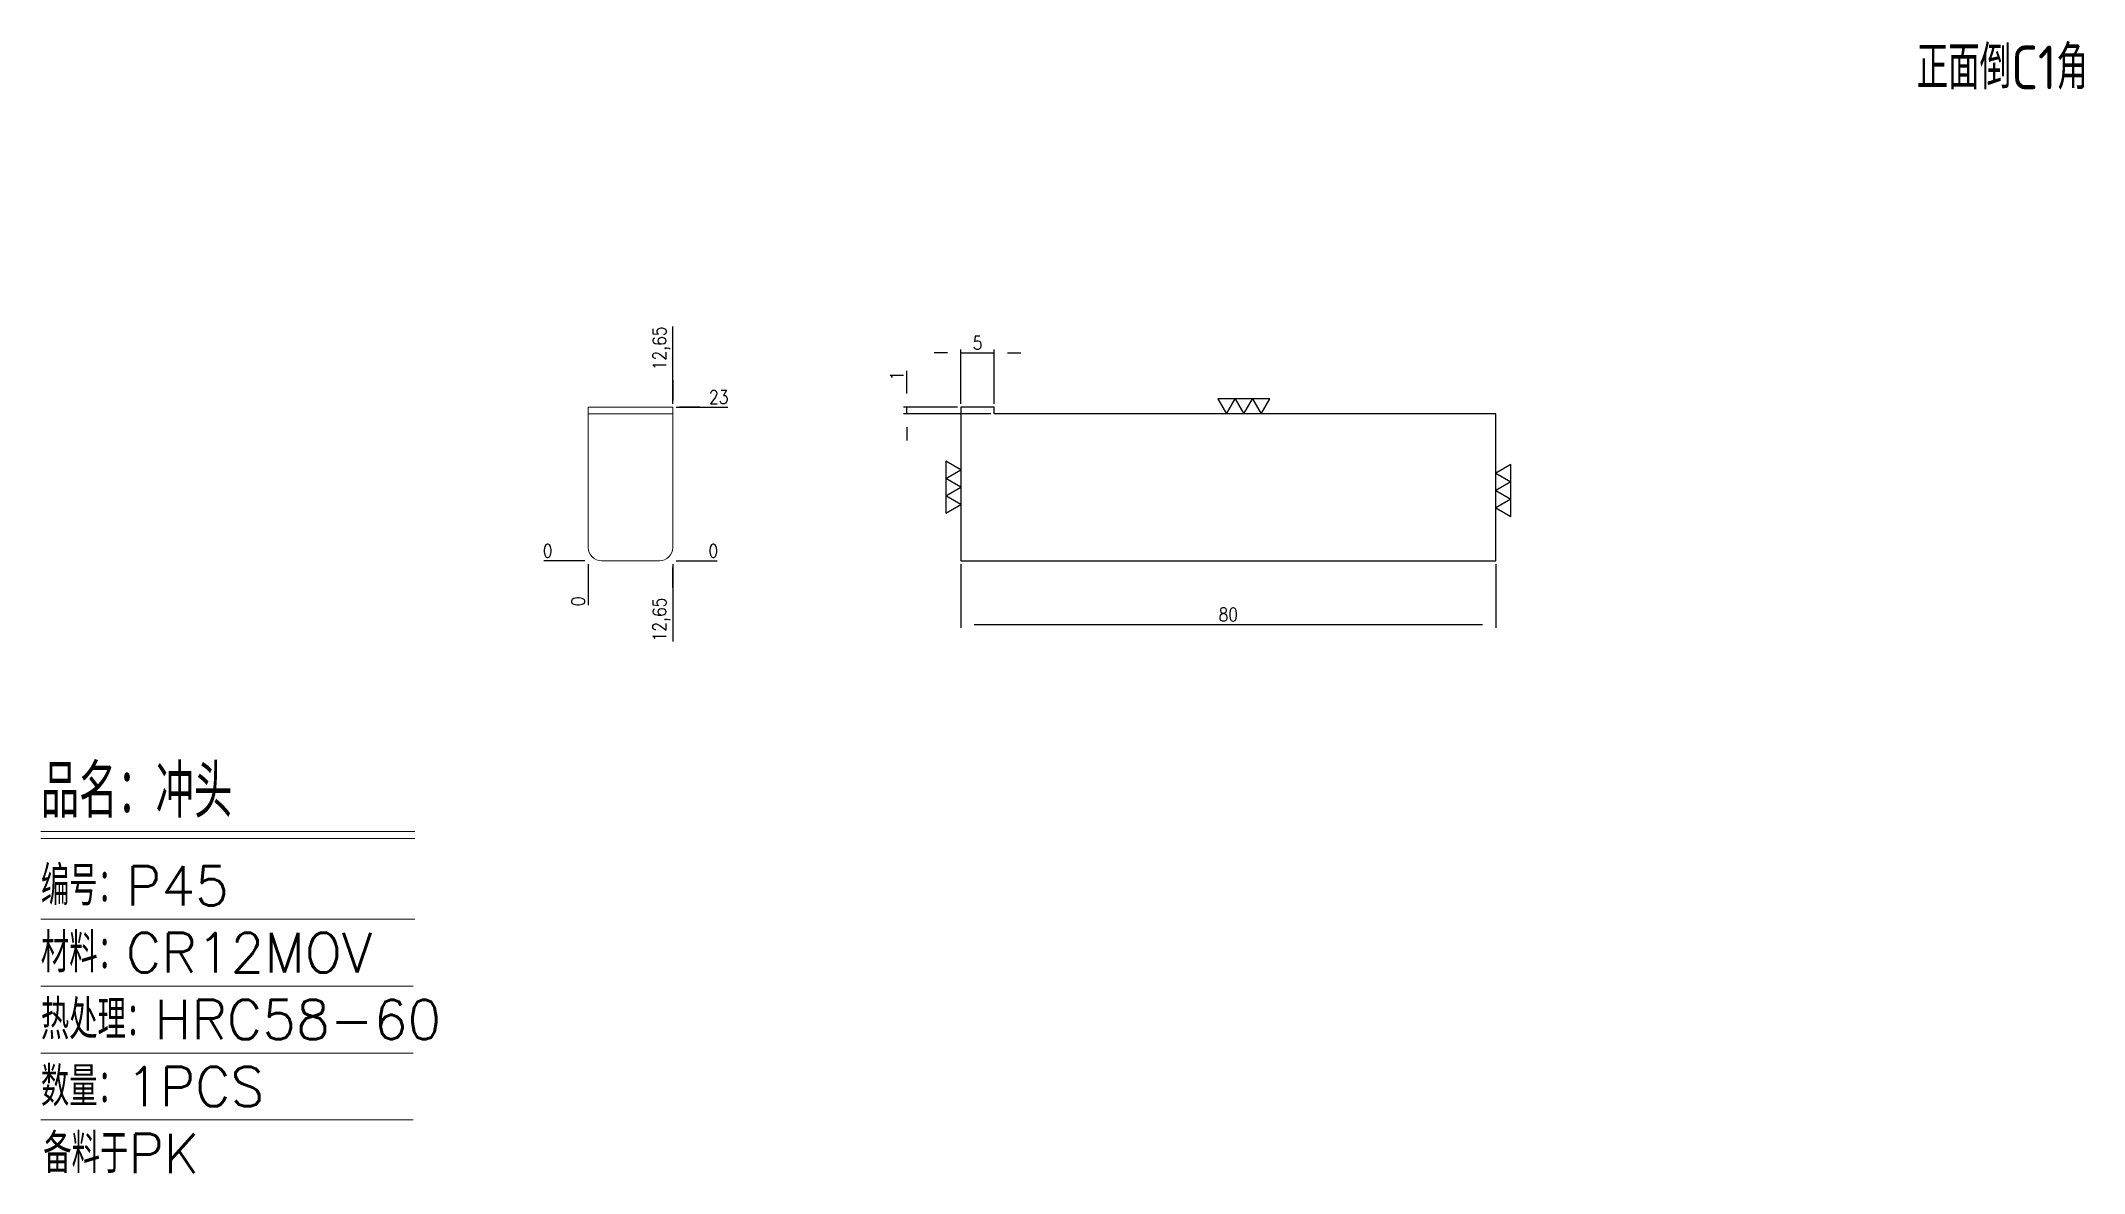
# Model space of a CAD drawing. Header units: millimetres. Extents: x 112802 to 113107, y 9284 to 9453.
import ezdxf

# ---------------------------------------------------------------- set-up
doc = ezdxf.new("R2010")
doc.units = ezdxf.units.MM
doc.linetypes.add('HIDDEN', pattern=[0])
for name, color, linetype in [('DIM', 4, 'Continuous'), ('PUNCH', 2, 'Continuous'), ('TEXT', 4, 'Continuous')]:
    doc.layers.add(name, color=color, linetype=linetype)
doc.styles.add('chinesef_fs', font='simplex.shx', dxfattribs={"bigfont": 'gbcbig.shx'})
doc.styles.add('gbenor', font='gbenor.shx', dxfattribs={"bigfont": 'gbcbig.shx'})
doc.styles.get("Standard").update_dxf_attribs({"font": 'txt.shx', "width": 0.85, "bigfont": 'ctxt.shx'})
doc.dimstyles.new('T-2-WX', dxfattribs={"dimtxt": 2, "dimasz": 2, "dimexe": 0.5, "dimexo": 0.5, "dimgap": 0.5, "dimtad": 1, "dimtxsty": 'Standard', "dimblk": 'OPEN30', "dimcen": 0, "dimazin": 3, "dimtfac": 1, "dimtmove": 0, "dimatfit": 3, "dimldrblk": 'OPEN30', "dimlwd": -1, "dimlwe": -1})

# ---------------------------------------------------------------- blocks, each defined once
blk = doc.blocks.new('*D7579')
at = {"layer": 'Defpoints', "color": 0}
for p in [(112939.3, 9375.1), (113019.3, 9375.1), (113019.3, 9365.57)]:
    blk.add_point(p, dxfattribs=at)
at = {"layer": 'DIM', "color": 0}
for p, q in [((112939.3, 9374.6), (112939.3, 9365.07)), ((113019.3, 9374.6), (113019.3, 9365.07)), ((112941.3, 9365.57), (113017.3, 9365.57))]:
    blk.add_line(p, q, dxfattribs=at)
at = {"layer": 'DIM', "color": 0, "insert": (112979.3, 9367.07), "char_height": 2, "attachment_point": 5}
blk.add_mtext('80', dxfattribs=at)
blk = doc.blocks.new('_Open30')
blk = doc.blocks.new('*D7580')
at = {"layer": 'Defpoints', "color": 0}
for p in [(112944.3, 9406.19), (112939.3, 9398.1), (112944.3, 9398.1)]:
    blk.add_point(p, dxfattribs=at)
at = {"layer": 'DIM', "color": 0}
for p, q in [((112937.3, 9406.19), (112935.3, 9406.19)), ((112939.3, 9398.6), (112939.3, 9406.69)), ((112939.3, 9406.19), (112944.3, 9406.19)), ((112944.3, 9398.6), (112944.3, 9406.69)), ((112946.3, 9406.19), (112948.3, 9406.19))]:
    blk.add_line(p, q, dxfattribs=at)
at = {"layer": 'DIM', "color": 0, "insert": (112941.8, 9407.69), "char_height": 2, "attachment_point": 5}
blk.add_mtext('5', dxfattribs=at)
blk = doc.blocks.new('*D7581')
at = {"layer": 'Defpoints', "color": 0}
for p in [(112931.22, 9398.1), (112939.3, 9398.1), (112944.3, 9397.1)]:
    blk.add_point(p, dxfattribs=at)
at = {"layer": 'DIM', "color": 0}
for p, q in [((112931.22, 9400.1), (112931.22, 9403.51)), ((112938.8, 9398.1), (112930.72, 9398.1)), ((112943.8, 9397.1), (112930.72, 9397.1)), ((112931.22, 9397.1), (112931.22, 9398.1)), ((112931.22, 9395.1), (112931.22, 9393.1))]:
    blk.add_line(p, q, dxfattribs=at)
at = {"layer": 'DIM', "color": 0, "insert": (112929.72, 9402.8), "char_height": 2, "attachment_point": 5, "rotation": 90}
blk.add_mtext('1', dxfattribs=at)
blk = doc.blocks.new('*D7582')
at = {"layer": 'Defpoints', "color": 0}
for p in [(112883.57, 9375.1), (112896.22, 9375.1), (112901.22, 9375.1)]:
    blk.add_point(p, dxfattribs=at)
at = {"layer": 'DIM', "color": 0}
blk.add_line((112896.72, 9375.1), (112902.86, 9375.1), dxfattribs=at)
at = {"layer": 'DIM', "color": 0, "insert": (112902.29, 9376.6), "char_height": 2, "attachment_point": 5}
blk.add_mtext('0', dxfattribs=at)
blk = doc.blocks.new('*D7583')
at = {"layer": 'Defpoints', "color": 0}
for p in [(112896.22, 9398.1), (112901.22, 9398.1), (112883.57, 9375.1)]:
    blk.add_point(p, dxfattribs=at)
at = {"layer": 'DIM', "color": 0}
for p, q in [((112896.72, 9398.1), (112900.22, 9398.1)), ((112900.22, 9398.1), (112897.22, 9398.1)), ((112897.22, 9398.1), (112904.48, 9398.1))]:
    blk.add_line(p, q, dxfattribs=at)
at = {"layer": 'DIM', "color": 0, "insert": (112903.1, 9399.6), "char_height": 2, "attachment_point": 5}
blk.add_mtext('23', dxfattribs=at)
blk = doc.blocks.new('*D7584')
at = {"layer": 'Defpoints', "color": 0}
for p in [(112878.57, 9375.1), (112883.57, 9375.1), (112883.57, 9375.1)]:
    blk.add_point(p, dxfattribs=at)
at = {"layer": 'DIM', "color": 0}
blk.add_line((112883.07, 9375.1), (112876.94, 9375.1), dxfattribs=at)
at = {"layer": 'DIM', "color": 0, "insert": (112877.51, 9376.6), "char_height": 2, "attachment_point": 5}
blk.add_mtext('0', dxfattribs=at)
blk = doc.blocks.new('*D7585')
at = {"layer": 'Defpoints', "color": 0}
for p in [(112883.57, 9375.1), (112896.22, 9375.1), (112896.22, 9370.1)]:
    blk.add_point(p, dxfattribs=at)
at = {"layer": 'DIM', "color": 0}
for p, q in [((112896.22, 9374.6), (112896.22, 9371.1)), ((112896.22, 9371.1), (112896.22, 9374.1)), ((112896.22, 9374.1), (112896.22, 9363.04))]:
    blk.add_line(p, q, dxfattribs=at)
at = {"layer": 'DIM', "color": 0, "insert": (112894.53, 9366.32), "char_height": 2, "attachment_point": 5, "rotation": 90}
blk.add_mtext('12,65', dxfattribs=at)
blk = doc.blocks.new('*D7586')
at = {"layer": 'Defpoints', "color": 0}
for p in [(112883.57, 9375.1), (112883.57, 9375.1), (112883.57, 9370.1)]:
    blk.add_point(p, dxfattribs=at)
at = {"layer": 'DIM', "color": 0}
blk.add_line((112883.57, 9374.6), (112883.57, 9368.47), dxfattribs=at)
at = {"layer": 'DIM', "color": 0, "insert": (112882.07, 9369.03), "char_height": 2, "attachment_point": 5, "rotation": 90}
blk.add_mtext('0', dxfattribs=at)
blk = doc.blocks.new('*D7587')
at = {"layer": 'Defpoints', "color": 0}
for p in [(112896.22, 9403.1), (112896.22, 9398.1), (112883.57, 9375.1)]:
    blk.add_point(p, dxfattribs=at)
at = {"layer": 'DIM', "color": 0}
for p, q in [((112896.22, 9399.1), (112896.22, 9410.16)), ((112896.22, 9398.6), (112896.22, 9402.1)), ((112896.22, 9402.1), (112896.22, 9399.1))]:
    blk.add_line(p, q, dxfattribs=at)
at = {"layer": 'DIM', "color": 0, "insert": (112894.53, 9406.88), "char_height": 2, "attachment_point": 5, "rotation": 90}
blk.add_mtext('12,65', dxfattribs=at)

msp = doc.modelspace()

# ---------------------------------------------------------------- linework, layer by layer
at = {"layer": 'DIM', "color": 4, "linetype": 'Continuous', "lineweight": 13}
for p, q in [((112801.725, 9334.599), (112857.644, 9334.599)), ((112801.725, 9333.569), (112857.644, 9333.569)), ((112801.725, 9321.496), (112857.644, 9321.496)), ((112801.725, 9311.485), (112857.401, 9311.485)), ((112801.725, 9301.474), (112857.401, 9301.474)), ((112801.725, 9291.462), (112857.401, 9291.462))]:
    msp.add_line(p, q, dxfattribs=at)
at = {"layer": 'PUNCH', "linetype": 'Continuous', "lineweight": 15}
msp.add_lwpolyline([(112896.223, 9398.1), (112896.223, 9377.099, -0.4142136), (112894.223, 9375.099), (112885.573, 9375.099, -0.4142136), (112883.573, 9377.099), (112883.573, 9398.1)], format="xyb", close=True, dxfattribs=at)
at = {"layer": 'PUNCH', "linetype": 'HIDDEN', "lineweight": 15}
msp.add_lwpolyline([(112896.223, 9397.1), (112883.573, 9397.1)], dxfattribs=at)
at = {"layer": 'TEXT'}
for points in [[(112977.726, 9399.35), (112979.025, 9397.1), (112980.324, 9399.35), (112981.623, 9397.1), (112982.922, 9399.35), (112984.221, 9397.1), (112985.52, 9399.35), (112977.726, 9399.35)], [(112937.047, 9382.203), (112939.297, 9383.502), (112937.047, 9384.801), (112939.297, 9386.1), (112937.047, 9387.399), (112939.297, 9388.698), (112937.047, 9389.997), (112937.047, 9382.203)], [(113021.547, 9389.497), (113019.297, 9388.198), (113021.547, 9386.899), (113019.297, 9385.6), (113021.547, 9384.301), (113019.297, 9383.002), (113021.547, 9381.703), (113021.547, 9389.497)]]:
    msp.add_lwpolyline(points, close=True, dxfattribs=at)
at = {"layer": 'TEXT', "color": 2}
msp.add_lwpolyline([(112944.297, 9397.1), (112944.297, 9398.1), (112939.297, 9398.1), (112939.297, 9375.099), (113019.297, 9375.099), (113019.297, 9397.1)], close=True, dxfattribs=at)

# ---------------------------------------------------------------- texts
at = {"layer": 'DIM', "color": 3, "linetype": 'Continuous', "lineweight": 13, "style": 'chinesef_fs'}
for s, height, p in [('品名：冲头', 7.9502, (112801.725, 9336.66)), ('编号：P45', 5.889, (112801.725, 9323.557)), ('材料：CR12MOV', 5.889, (112801.725, 9313.546)), ('热处理：HRC58-60', 5.88901, (112801.725, 9303.535)), ('数量：1PCS', 5.889, (112801.725, 9293.523)), ('备料于PK', 5.889, (112802.083, 9283.512))]:
    msp.add_text(s, height=height, dxfattribs=at).set_placement(p)
at = {"layer": 'TEXT', "color": 4, "lineweight": 18, "style": 'gbenor'}
msp.add_text('正面倒C1角', height=6.5409, dxfattribs=at).set_placement((113082.25, 9445.624))

# ---------------------------------------------------------------- dimensions: what is measured, and where the dimension line sits
at = {"layer": 'DIM'}
for feature_location, offset, dtype, origin, picture, middle in [((112896.223, 9398.1), (0, 5), 1, (112883.573, 9375.099), '*D7587', (112894.533, 9406.879)), ((112896.223, 9398.1), (5, 0), 0, (112883.573, 9375.099), '*D7583', (112903.099, 9399.601)), ((112883.573477235, 9375.098881156), (-5, 0), 0, (112883.573477235, 9375.098881156), '*D7584', (112877.506810568, 9376.598881156)), ((112896.223118746, 9375.098881156), (5, 0), 0, (112883.573477235, 9375.098881156), '*D7582', (112902.289785413, 9376.598881156)), ((112883.573477235, 9375.098881156), (0, -5), 1, (112883.573477235, 9375.098881156), '*D7586', (112882.073477235, 9369.032214489)), ((112896.223, 9375.099), (0, -5), 1, (112883.573, 9375.099), '*D7585', (112894.533, 9366.32))]:
    dim = msp.add_ordinate_dim(feature_location=feature_location, offset=offset, dtype=dtype, origin=origin, dimstyle='T-2-WX', dxfattribs=at)
    dim.commit()
    dim.dimension.update_dxf_attribs({"geometry": picture, "text_midpoint": middle})
for base, p1, p2, picture, middle in [((112944.297, 9406.186), (112939.297, 9398.1), (112944.297, 9398.1), '*D7580', (112941.797, 9407.686)), ((113019.297, 9365.574), (112939.297, 9375.099), (113019.297, 9375.099), '*D7579', (112979.297, 9367.074))]:
    dim = msp.add_linear_dim(base=base, p1=p1, p2=p2, dimstyle='T-2-WX', dxfattribs=at)
    dim.commit()
    dim.dimension.update_dxf_attribs({"geometry": picture, "text_midpoint": middle})
dim = msp.add_linear_dim(base=(112931.218, 9398.1), p1=(112944.297, 9397.1), p2=(112939.297, 9398.1), angle=270, dimstyle='T-2-WX', dxfattribs=at)
dim.commit()
dim.dimension.update_dxf_attribs({"geometry": '*D7581', "text_midpoint": (112929.718, 9402.803)})

doc.saveas('drawing.dxf')
